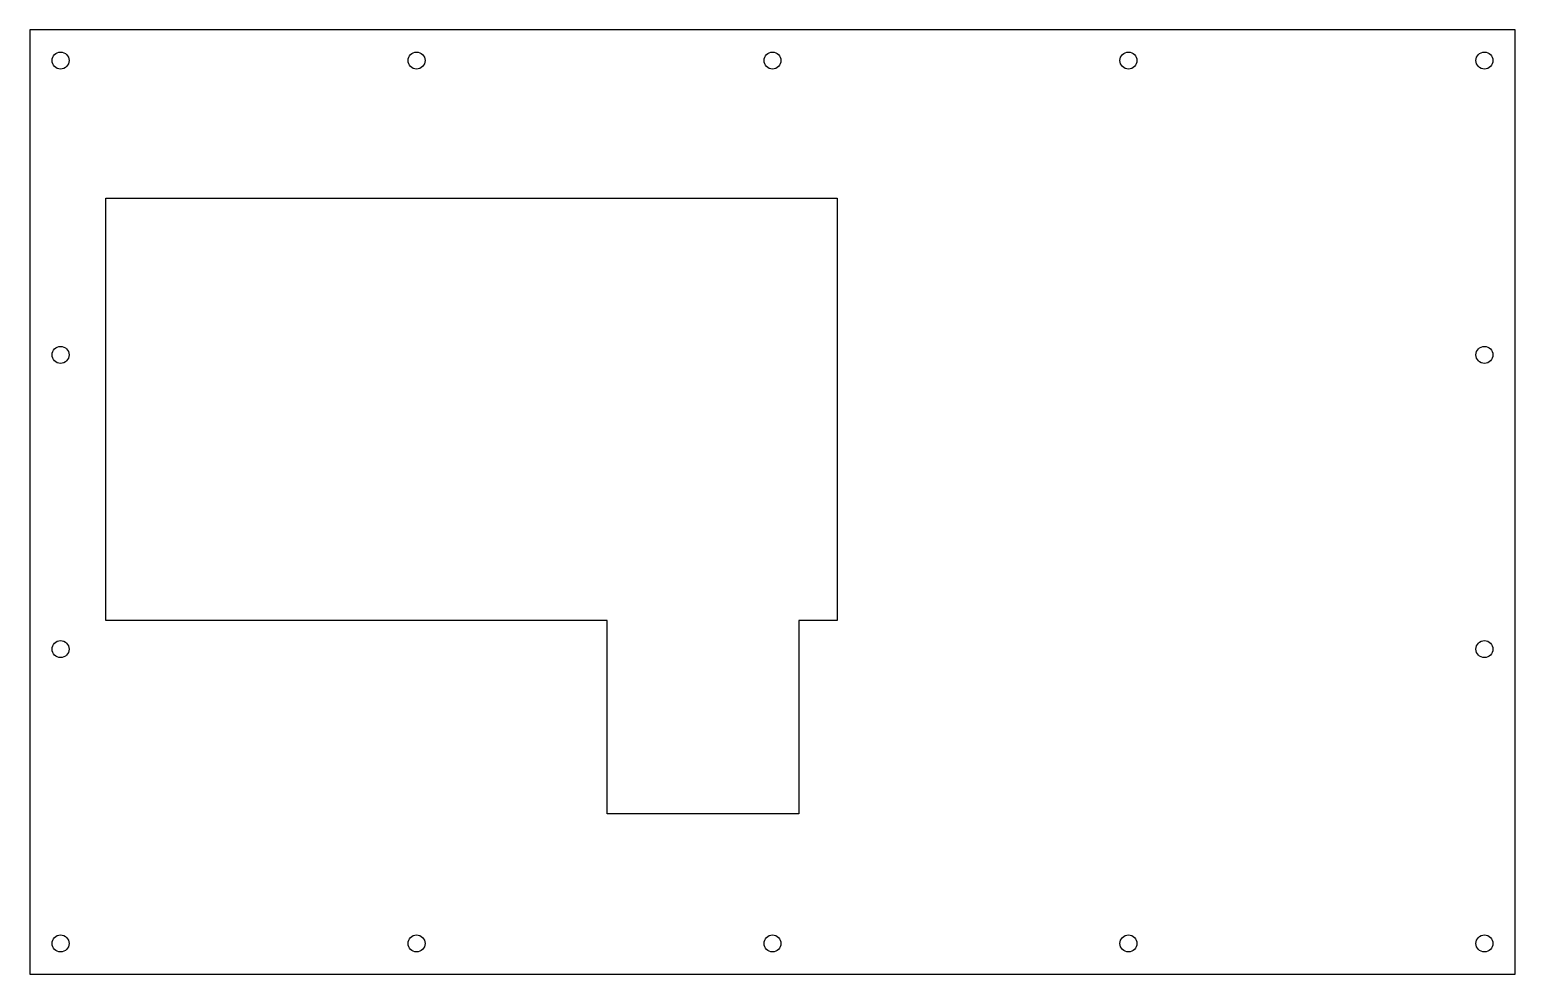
# Model space of a CAD drawing. Header units: millimetres. Extents: x -313 to 168, y -138 to 168.
import ezdxf

# ---------------------------------------------------------------- set-up
doc = ezdxf.new("R2010")
doc.units = ezdxf.units.MM
doc.layers.add('kontur', color=7, linetype='Continuous')

msp = doc.modelspace()

# ---------------------------------------------------------------- linework, layer by layer
at = {"layer": 'kontur'}
for p, q in [((-313, 168), (-313, -138)), ((168, 168), (-313, 168)), ((168, -138), (168, 168)), ((-288.4, -23.4), (-288.4, 113.4)), ((-288.4, 113.4), (-51.6, 113.4)), ((-51.6, 113.4), (-51.6, -23.4)), ((-126, -23.4), (-288.4, -23.4)), ((-126, -86), (-126, -23.4)), ((-64, -23.4), (-64, -86)), ((-51.6, -23.4), (-64, -23.4)), ((-64, -86), (-126, -86)), ((-313, -138), (168, -138))]:
    msp.add_line(p, q, dxfattribs=at)
for centre in [(-303, 158), (-187.75, 158), (-72.5, 158), (42.75, 158), (158, 158), (-303, 62.67), (158, 62.67), (-303, -32.67), (158, -32.67), (-303, -128), (-187.75, -128), (-72.5, -128), (42.75, -128), (158, -128)]:
    msp.add_circle(centre, 2.75, dxfattribs=at)

doc.saveas('drawing.dxf')
